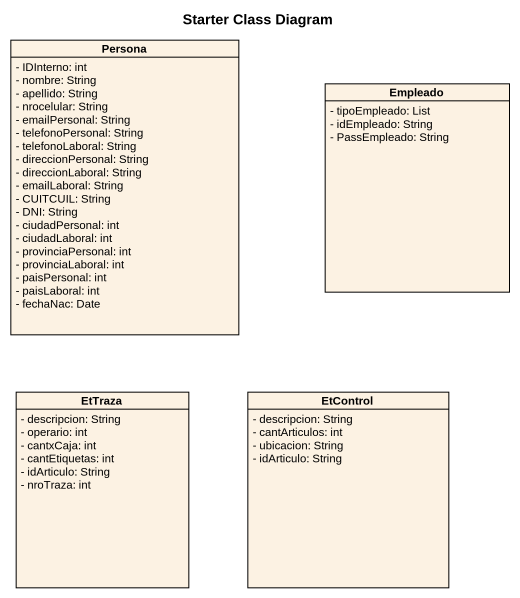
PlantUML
@startuml
title Starter Class Diagram
hide circle
hide empty members
skinparam classAttributeIconSize 0
class Persona {
  - IDInterno: int
  - nombre: String
  - apellido: String
  - nrocelular: String
  - emailPersonal: String
  - telefonoPersonal: String
  - telefonoLaboral: String
  - direccionPersonal: String
  - direccionLaboral: String
  - emailLaboral: String
  - CUITCUIL: String
  - DNI: String
  - ciudadPersonal: int
  - ciudadLaboral: int
  - provinciaPersonal: int
  - provinciaLaboral: int
  - paisPersonal: int
  - paisLaboral: int
  - fechaNac: Date
}
class Empleado {
  - tipoEmpleado: List
  - idEmpleado: String
  - PassEmpleado: String
}
class EtTraza {
  - descripcion: String
  - operario: int
  - cantxCaja: int
  - cantEtiquetas: int
  - idArticulo: String
  - nroTraza: int
}
class EtControl {
  - descripcion: String
  - cantArticulos: int
  - ubicacion: String
  - idArticulo: String
}
@enduml
